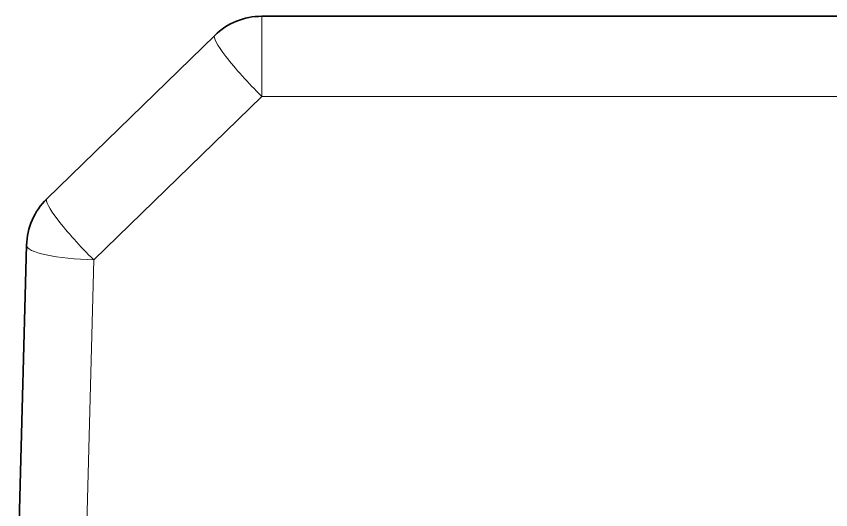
# Model space of a CAD drawing. Header units: inches. Extents: x -1096 to 3103, y -191 to 3207.
# Drawn here: x 1748.01 to 1772.23, y 3192.16 to 3206.84 of the extents above; entities that cross this region are included whole.
import ezdxf

# ---------------------------------------------------------------- set-up
doc = ezdxf.new("R2010")
doc.units = ezdxf.units.IN

msp = doc.modelspace()

# ---------------------------------------------------------------- linework, layer by layer
at = {"lineweight": 35}
for p, q in [((1785.908, 3206.841), (1755.305, 3206.841)), ((1748.917, 3201.41), (1753.909, 3206.273)), ((1748.107, 3192.164), (1748.313, 3200.03)), ((1748.183, 3195.048), (1748.184, 3195.111)), ((1748.008, 3188.392), (1748.107, 3192.164))]:
    msp.add_line(p, q, dxfattribs=at)
at = {"lineweight": 13}
for p, q in [((1755.305, 3206.841), (1755.305, 3204.459)), ((1755.305, 3204.459), (1750.312, 3199.596)), ((1755.305, 3204.459), (1785.908, 3204.459)), ((1750.312, 3199.596), (1750.106, 3191.73))]:
    msp.add_line(p, q, dxfattribs=at)
at = {"lineweight": 35}
for centre, start, end in [((1755.305, 3204.841), 90, 134.25), ((1750.312, 3199.977), 134.25, 178.5)]:
    msp.add_arc(centre, 2, start, end, dxfattribs=at)
at = {"lineweight": 13}
for centre, major_axis, ratio, end_param in [((1755.305, 3204.841), (-1.396, 1.433), 0.134406, 1.707902), ((1750.312, 3199.977), (-1.396, 1.433), 0.134406, 1.707902), ((1750.312, 3199.977), (-1.999, 0.052), 0.190746, 1.575791)]:
    msp.add_ellipse(centre, major_axis=major_axis, ratio=ratio, start_param=0, end_param=end_param, dxfattribs=at)

doc.saveas('drawing.dxf')
